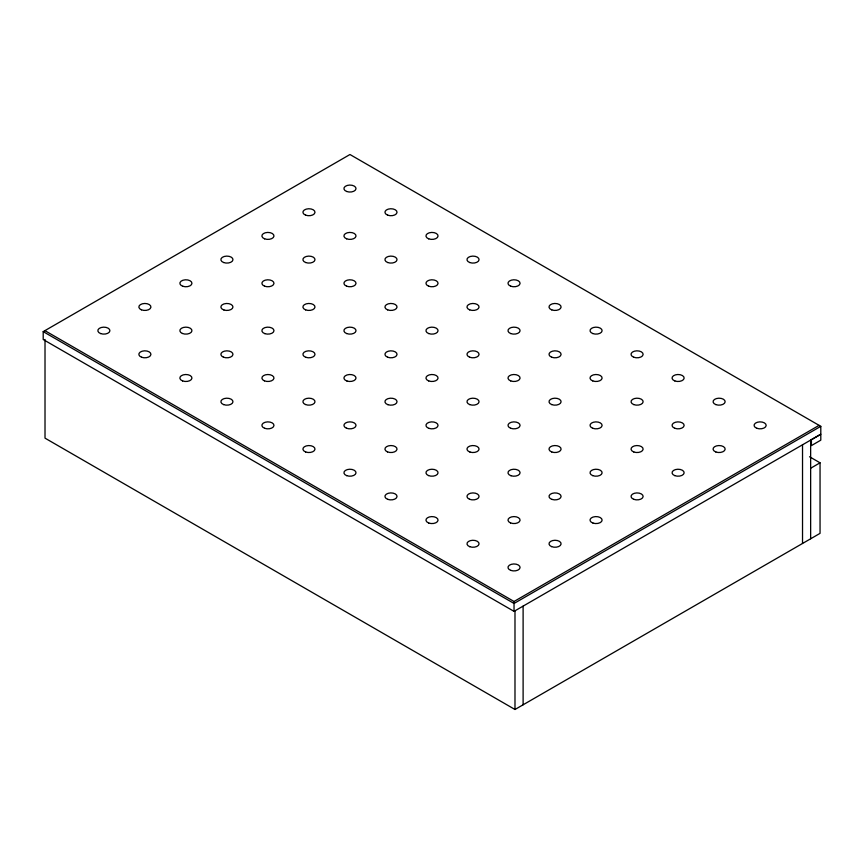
<?xml version="1.0" encoding="UTF-8"?>
<svg xmlns="http://www.w3.org/2000/svg" width="864" height="864" viewBox="0 0 864 864"><rect width="100%" height="100%" fill="white"/><g stroke="black" fill="none" stroke-linecap="round" stroke-linejoin="round"><path stroke-width="1.3" d="M43.2 331.625L349.963 154.516L820.8 426.341L820.8 440.165L811.415 445.597L811.415 439.679L820.8 434.236L514.037 611.356L43.2 339.52L43.2 331.625L514.037 603.461L820.8 426.341M44.906 330.642L514.037 601.484L819.094 425.358M810.648 468.245L820.044 462.812L820.044 533.358L514.987 709.484L45.014 438.145L45.014 339.476M809.525 456.743L820.044 462.812M810.648 440.122L810.648 538.79M802.526 444.809L802.526 543.478M523.109 606.128L523.109 704.797M514.987 610.816L514.987 709.484M514.037 601.484L514.037 611.356M264.622 238.831A6.037 3.488 0 0 0 273.964 236.12A6.037 3.488 0 0 0 265.216 232.794A6.037 3.488 0 0 0 264.622 238.831M223.603 262.516A6.037 3.488 0 0 0 232.956 259.794A6.037 3.488 0 0 0 224.208 256.478A6.037 3.488 0 0 0 223.603 262.516M182.866 286.286A6.037 3.488 0 0 0 191.948 283.295A6.037 3.488 0 0 0 182.898 280.249A6.037 3.488 0 0 0 182.866 286.286M469.724 262.526A6.037 3.488 0 0 0 479.056 259.783A6.037 3.488 0 0 0 470.275 256.489A6.037 3.488 0 0 0 469.724 262.526M264.449 380.851A6.037 3.488 0 0 0 273.953 378.313A6.037 3.488 0 0 0 265.41 374.836A6.037 3.488 0 0 0 264.449 380.851M387.666 309.874A6.037 3.488 0 0 0 397.019 307.152A6.037 3.488 0 0 0 388.271 303.836A6.037 3.488 0 0 0 387.666 309.874M346.928 381.013A6.037 3.488 0 0 0 356.011 378.011A6.037 3.488 0 0 0 346.972 374.965A6.037 3.488 0 0 0 346.928 381.013M428.684 333.558A6.037 3.488 0 0 0 438.037 330.836A6.037 3.488 0 0 0 429.289 327.521A6.037 3.488 0 0 0 428.684 333.558M469.703 309.874A6.037 3.488 0 0 0 479.045 307.152A6.037 3.488 0 0 0 470.297 303.836A6.037 3.488 0 0 0 469.703 309.874M305.467 404.525A6.037 3.488 0 0 0 314.971 401.998A6.037 3.488 0 0 0 306.418 398.509A6.037 3.488 0 0 0 305.467 404.525M387.666 357.232A6.037 3.488 0 0 0 397.019 354.521A6.037 3.488 0 0 0 388.271 351.205A6.037 3.488 0 0 0 387.666 357.232M305.64 215.147A6.037 3.488 0 0 0 314.982 212.436A6.037 3.488 0 0 0 306.234 209.12A6.037 3.488 0 0 0 305.64 215.147M182.606 380.927A6.037 3.488 0 0 0 191.938 378.184A6.037 3.488 0 0 0 183.157 374.89A6.037 3.488 0 0 0 182.606 380.927M428.706 238.842A6.037 3.488 0 0 0 438.037 236.099A6.037 3.488 0 0 0 429.257 232.805A6.037 3.488 0 0 0 428.706 238.842M346.648 286.189A6.037 3.488 0 0 0 356 283.478A6.037 3.488 0 0 0 347.252 280.163A6.037 3.488 0 0 0 346.648 286.189M223.625 404.6A6.037 3.488 0 0 0 232.956 401.857A6.037 3.488 0 0 0 224.176 398.574A6.037 3.488 0 0 0 223.625 404.6M305.91 357.329A6.037 3.488 0 0 0 314.993 354.326A6.037 3.488 0 0 0 305.953 351.292A6.037 3.488 0 0 0 305.91 357.329M346.648 333.558A6.037 3.488 0 0 0 356 330.836A6.037 3.488 0 0 0 347.252 327.521A6.037 3.488 0 0 0 346.648 333.558M387.688 499.327A6.037 3.488 0 0 0 397.019 496.584A6.037 3.488 0 0 0 388.238 493.29A6.037 3.488 0 0 0 387.688 499.327M469.973 452.056A6.037 3.488 0 0 0 479.056 449.053A6.037 3.488 0 0 0 470.016 446.008A6.037 3.488 0 0 0 469.973 452.056M551.729 404.59A6.037 3.488 0 0 0 561.082 401.879A6.037 3.488 0 0 0 552.334 398.563A6.037 3.488 0 0 0 551.729 404.59M592.747 380.916A6.037 3.488 0 0 0 602.1 378.194A6.037 3.488 0 0 0 593.352 374.879A6.037 3.488 0 0 0 592.747 380.916M428.512 475.567A6.037 3.488 0 0 0 438.016 473.04A6.037 3.488 0 0 0 429.473 469.552A6.037 3.488 0 0 0 428.512 475.567M510.721 428.274A6.037 3.488 0 0 0 520.063 425.563A6.037 3.488 0 0 0 511.315 422.248A6.037 3.488 0 0 0 510.721 428.274M674.806 380.927A6.037 3.488 0 0 0 684.137 378.184A6.037 3.488 0 0 0 675.356 374.89A6.037 3.488 0 0 0 674.806 380.927M428.706 523.012A6.037 3.488 0 0 0 438.037 520.268A6.037 3.488 0 0 0 429.257 516.974A6.037 3.488 0 0 0 428.706 523.012M510.991 475.74A6.037 3.488 0 0 0 520.074 472.738A6.037 3.488 0 0 0 511.034 469.692A6.037 3.488 0 0 0 510.991 475.74M428.684 286.189A6.037 3.488 0 0 0 438.037 283.478A6.037 3.488 0 0 0 429.289 280.163A6.037 3.488 0 0 0 428.684 286.189M510.743 286.2A6.037 3.488 0 0 0 520.063 283.457A6.037 3.488 0 0 0 511.294 280.163A6.037 3.488 0 0 0 510.743 286.2M264.643 428.285A6.037 3.488 0 0 0 273.964 425.542A6.037 3.488 0 0 0 265.194 422.248A6.037 3.488 0 0 0 264.643 428.285M552.01 499.414A6.037 3.488 0 0 0 561.092 496.411A6.037 3.488 0 0 0 552.053 493.376A6.037 3.488 0 0 0 552.01 499.414M633.766 451.958A6.037 3.488 0 0 0 643.118 449.237A6.037 3.488 0 0 0 634.37 445.921A6.037 3.488 0 0 0 633.766 451.958M674.784 428.274A6.037 3.488 0 0 0 684.126 425.563A6.037 3.488 0 0 0 675.378 422.248A6.037 3.488 0 0 0 674.784 428.274M592.747 475.632A6.037 3.488 0 0 0 602.1 472.921A6.037 3.488 0 0 0 593.352 469.606A6.037 3.488 0 0 0 592.747 475.632M756.842 428.285A6.037 3.488 0 0 0 766.163 425.542A6.037 3.488 0 0 0 757.382 422.248A6.037 3.488 0 0 0 756.842 428.285M510.743 570.37A6.037 3.488 0 0 0 520.063 567.626A6.037 3.488 0 0 0 511.294 564.332A6.037 3.488 0 0 0 510.743 570.37M593.028 523.098A6.037 3.488 0 0 0 602.111 520.096A6.037 3.488 0 0 0 593.06 517.05A6.037 3.488 0 0 0 593.028 523.098M674.784 475.632A6.037 3.488 0 0 0 684.126 472.921A6.037 3.488 0 0 0 675.378 469.606A6.037 3.488 0 0 0 674.784 475.632M715.802 451.958A6.037 3.488 0 0 0 725.144 449.237A6.037 3.488 0 0 0 716.396 445.921A6.037 3.488 0 0 0 715.802 451.958M305.64 309.874A6.037 3.488 0 0 0 314.982 307.152A6.037 3.488 0 0 0 306.234 303.836A6.037 3.488 0 0 0 305.64 309.874M264.892 333.655A6.037 3.488 0 0 0 273.974 330.653A6.037 3.488 0 0 0 264.935 327.607A6.037 3.488 0 0 0 264.892 333.655M551.729 357.232A6.037 3.488 0 0 0 561.082 354.521A6.037 3.488 0 0 0 552.334 351.205A6.037 3.488 0 0 0 551.729 357.232M387.493 451.894A6.037 3.488 0 0 0 396.997 449.356A6.037 3.488 0 0 0 388.454 445.867A6.037 3.488 0 0 0 387.493 451.894M469.703 404.59A6.037 3.488 0 0 0 479.045 401.879A6.037 3.488 0 0 0 470.297 398.563A6.037 3.488 0 0 0 469.703 404.59M633.787 357.242A6.037 3.488 0 0 0 643.118 354.499A6.037 3.488 0 0 0 634.338 351.205A6.037 3.488 0 0 0 633.787 357.242M223.873 309.971A6.037 3.488 0 0 0 232.956 306.968A6.037 3.488 0 0 0 223.916 303.934A6.037 3.488 0 0 0 223.873 309.971M264.622 286.189A6.037 3.488 0 0 0 273.964 283.478A6.037 3.488 0 0 0 265.216 280.163A6.037 3.488 0 0 0 264.622 286.189M305.64 262.516A6.037 3.488 0 0 0 314.982 259.794A6.037 3.488 0 0 0 306.234 256.478A6.037 3.488 0 0 0 305.64 262.516M346.648 238.831A6.037 3.488 0 0 0 356 236.12A6.037 3.488 0 0 0 347.252 232.794A6.037 3.488 0 0 0 346.648 238.831M387.666 262.516A6.037 3.488 0 0 0 397.019 259.794A6.037 3.488 0 0 0 388.271 256.478A6.037 3.488 0 0 0 387.666 262.516M551.761 309.884A6.037 3.488 0 0 0 561.082 307.141A6.037 3.488 0 0 0 552.301 303.847A6.037 3.488 0 0 0 551.761 309.884M305.662 451.969A6.037 3.488 0 0 0 314.982 449.226A6.037 3.488 0 0 0 306.212 445.932A6.037 3.488 0 0 0 305.662 451.969M387.947 404.698A6.037 3.488 0 0 0 397.03 401.695A6.037 3.488 0 0 0 387.979 398.65A6.037 3.488 0 0 0 387.947 404.698M469.703 357.232A6.037 3.488 0 0 0 479.045 354.521A6.037 3.488 0 0 0 470.297 351.205A6.037 3.488 0 0 0 469.703 357.232M100.58 333.558A6.037 3.488 0 0 0 109.901 330.815A6.037 3.488 0 0 0 101.131 327.532A6.037 3.488 0 0 0 100.58 333.558M346.68 191.484A6.037 3.488 0 0 0 356 188.741A6.037 3.488 0 0 0 347.22 185.447A6.037 3.488 0 0 0 346.68 191.484M141.404 309.809A6.037 3.488 0 0 0 150.908 307.271A6.037 3.488 0 0 0 142.355 303.793A6.037 3.488 0 0 0 141.404 309.809M387.688 215.158A6.037 3.488 0 0 0 397.019 212.414A6.037 3.488 0 0 0 388.238 209.131A6.037 3.488 0 0 0 387.688 215.158M182.412 333.482A6.037 3.488 0 0 0 191.916 330.955A6.037 3.488 0 0 0 183.373 327.467A6.037 3.488 0 0 0 182.412 333.482M141.599 357.242A6.037 3.488 0 0 0 150.919 354.499A6.037 3.488 0 0 0 142.139 351.205A6.037 3.488 0 0 0 141.599 357.242M223.43 357.167A6.037 3.488 0 0 0 232.934 354.64A6.037 3.488 0 0 0 224.392 351.151A6.037 3.488 0 0 0 223.43 357.167M510.721 333.558A6.037 3.488 0 0 0 520.063 330.836A6.037 3.488 0 0 0 511.315 327.521A6.037 3.488 0 0 0 510.721 333.558M346.486 428.209A6.037 3.488 0 0 0 355.99 425.682A6.037 3.488 0 0 0 347.436 422.194A6.037 3.488 0 0 0 346.486 428.209M428.684 380.916A6.037 3.488 0 0 0 438.037 378.194A6.037 3.488 0 0 0 429.289 374.879A6.037 3.488 0 0 0 428.684 380.916M592.78 333.558A6.037 3.488 0 0 0 602.1 330.815A6.037 3.488 0 0 0 593.32 327.532A6.037 3.488 0 0 0 592.78 333.558M346.68 475.643A6.037 3.488 0 0 0 356 472.9A6.037 3.488 0 0 0 347.22 469.616A6.037 3.488 0 0 0 346.68 475.643M428.954 428.371A6.037 3.488 0 0 0 438.037 425.369A6.037 3.488 0 0 0 428.998 422.334A6.037 3.488 0 0 0 428.954 428.371M510.721 380.916A6.037 3.488 0 0 0 520.063 378.194A6.037 3.488 0 0 0 511.315 374.879A6.037 3.488 0 0 0 510.721 380.916M592.747 428.274A6.037 3.488 0 0 0 602.1 425.563A6.037 3.488 0 0 0 593.352 422.248A6.037 3.488 0 0 0 592.747 428.274M633.766 404.59A6.037 3.488 0 0 0 643.118 401.879A6.037 3.488 0 0 0 634.37 398.563A6.037 3.488 0 0 0 633.766 404.59M469.53 499.252A6.037 3.488 0 0 0 479.034 496.724A6.037 3.488 0 0 0 470.491 493.236A6.037 3.488 0 0 0 469.53 499.252M551.729 451.958A6.037 3.488 0 0 0 561.082 449.237A6.037 3.488 0 0 0 552.334 445.921A6.037 3.488 0 0 0 551.729 451.958M715.824 404.6A6.037 3.488 0 0 0 725.144 401.857A6.037 3.488 0 0 0 716.375 398.574A6.037 3.488 0 0 0 715.824 404.6M510.548 522.925A6.037 3.488 0 0 0 520.052 520.398A6.037 3.488 0 0 0 511.499 516.91A6.037 3.488 0 0 0 510.548 522.925M469.724 546.685A6.037 3.488 0 0 0 479.056 543.942A6.037 3.488 0 0 0 470.275 540.659A6.037 3.488 0 0 0 469.724 546.685M551.567 546.61A6.037 3.488 0 0 0 561.071 544.082A6.037 3.488 0 0 0 552.517 540.594A6.037 3.488 0 0 0 551.567 546.61M633.766 499.316A6.037 3.488 0 0 0 643.118 496.606A6.037 3.488 0 0 0 634.37 493.29A6.037 3.488 0 0 0 633.766 499.316"/></g></svg>
